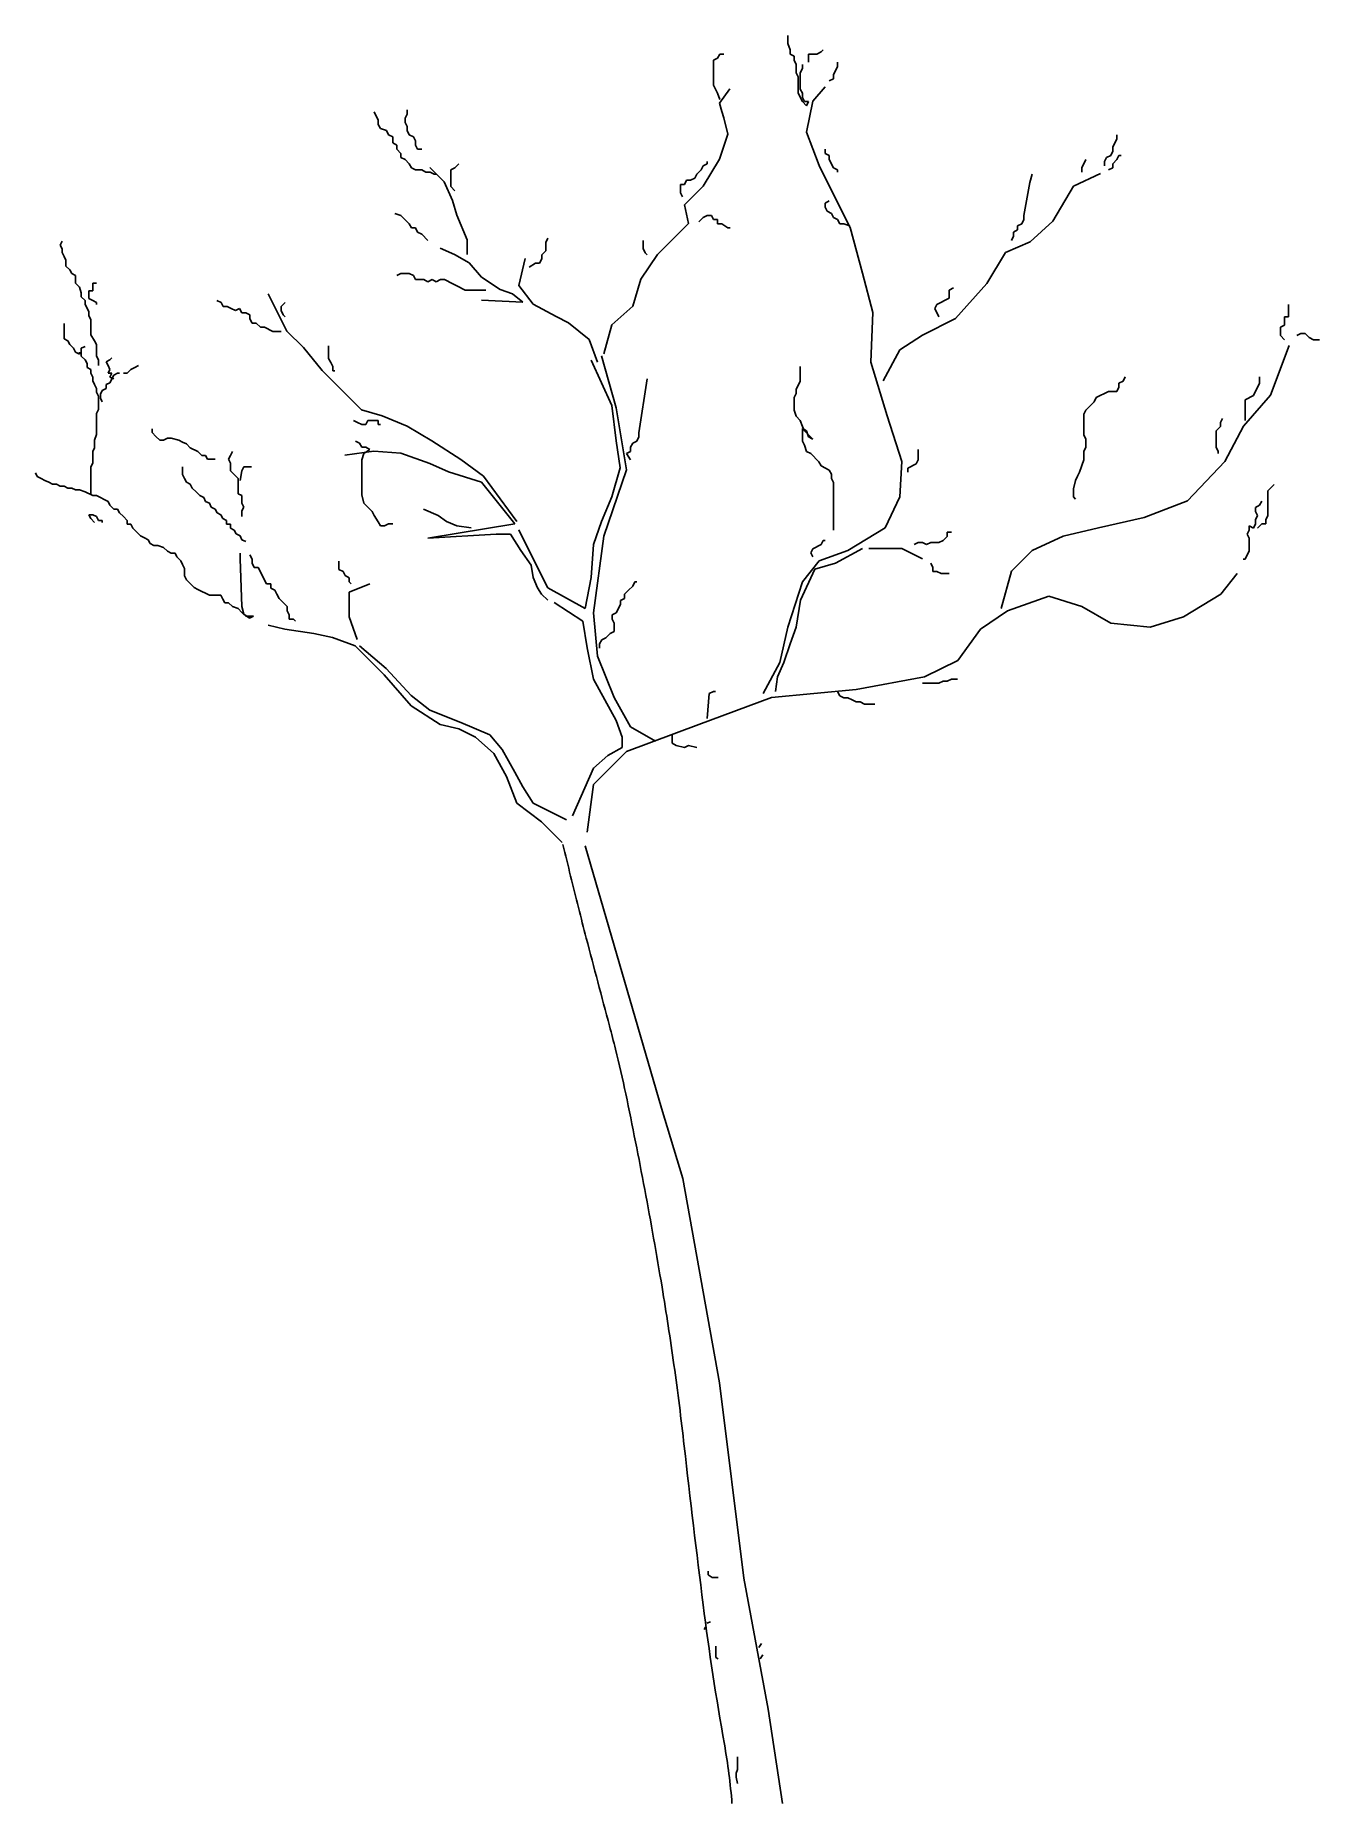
# Model space of a CAD drawing. Extents: x -2.14 to 1.8, y 0 to 5.42.
import ezdxf

# ---------------------------------------------------------------- set-up
doc = ezdxf.new("R2010")
doc.units = 0
doc.header["$MEASUREMENT"] = 0

msp = doc.modelspace()

# ---------------------------------------------------------------- linework, layer by layer
for p, q in [((0.1716, 5.4225), (0.1716, 5.3971)), ((0.1716, 5.3971), (0.1779, 5.378)), ((0.1779, 5.378), (0.1779, 5.3653)), ((0.2602, 5.3653), (0.2729, 5.3717)), ((0.2729, 5.3717), (0.2793, 5.378)), ((-0.0569, 5.3462), (-0.0442, 5.3526)), ((-0.0569, 5.2702), (-0.0569, 5.3462)), ((-0.0442, 5.3526), (-0.0378, 5.3653)), ((-0.0378, 5.3653), (-0.0251, 5.3653)), ((0.1779, 5.3653), (0.1903, 5.3589)), ((0.1903, 5.3589), (0.1903, 5.3462)), ((0.1903, 5.3462), (0.1967, 5.3335)), ((0.1967, 5.3335), (0.1967, 5.3081)), ((0.2094, 5.3081), (0.2157, 5.3208)), ((0.2157, 5.3208), (0.2157, 5.3335)), ((0.2348, 5.3653), (0.2602, 5.3653)), ((0.2348, 5.3399), (0.2348, 5.3653)), ((0.3111, 5.3017), (0.3238, 5.3271)), ((0.3238, 5.3271), (0.3238, 5.3399)), ((-0.0442, 5.2448), (-0.0569, 5.2702)), ((0.1967, 5.3081), (0.203, 5.2954)), ((0.203, 5.2954), (0.203, 5.2448)), ((0.2094, 5.2575), (0.2094, 5.3081)), ((0.2477, 5.2208), (0.2858, 5.2652)), ((0.2984, 5.283), (0.3111, 5.289)), ((0.3111, 5.289), (0.3111, 5.3017)), ((-0.0378, 5.2257), (-0.0442, 5.2448)), ((-0.0379, 5.2144), (-0.0062, 5.2589)), ((-0.0316, 5.189), (-0.0379, 5.2144)), ((0.203, 5.2448), (0.2157, 5.2194)), ((0.2157, 5.2448), (0.2094, 5.2575)), ((0.2157, 5.2321), (0.2157, 5.2448)), ((0.2221, 5.2194), (0.2157, 5.2321)), ((0.2157, 5.2194), (0.2285, 5.2066)), ((0.2348, 5.2194), (0.2221, 5.2194)), ((0.2285, 5.2066), (0.2348, 5.2194)), ((0.2287, 5.1255), (0.2477, 5.2208)), ((-1.0972, 5.1876), (-1.0844, 5.1621)), ((-1.0844, 5.1621), (-1.0844, 5.1494)), ((-0.9958, 5.1812), (-1.0022, 5.1685)), ((-1.0022, 5.1685), (-1.0022, 5.1558)), ((-1.0022, 5.1558), (-0.9958, 5.1431)), ((-0.9958, 5.1939), (-0.9958, 5.1812)), ((-0.0252, 5.17), (-0.0316, 5.189)), ((-0.0125, 5.1191), (-0.0252, 5.17)), ((-1.0844, 5.1494), (-1.0781, 5.1367)), ((-1.0781, 5.1367), (-1.059, 5.1303)), ((-1.059, 5.1303), (-1.0527, 5.1176)), ((-1.0527, 5.1176), (-1.04, 5.1113)), ((-1.04, 5.1113), (-1.04, 5.0925)), ((-0.9958, 5.1431), (-0.9958, 5.1303)), ((-0.9958, 5.1303), (-0.9894, 5.1176)), ((-0.9894, 5.1176), (-0.9767, 5.1113)), ((-0.9767, 5.1113), (-0.9704, 5.0989)), ((-0.9704, 5.0989), (-0.9704, 5.0861)), ((-0.0379, 5.0429), (-0.0125, 5.1191)), ((0.2668, 5.0239), (0.2287, 5.1255)), ((1.1674, 5.0798), (1.1801, 5.1052)), ((1.1801, 5.1052), (1.1801, 5.1176)), ((-1.04, 5.0925), (-1.0273, 5.0861)), ((-1.0273, 5.0861), (-1.0273, 5.0734)), ((-1.0273, 5.0734), (-1.0149, 5.0607)), ((-1.0149, 5.0607), (-1.0149, 5.048)), ((-1.0149, 5.048), (-1.0022, 5.0416)), ((-0.9704, 5.0861), (-0.964, 5.0734)), ((-0.964, 5.0734), (-0.9513, 5.0734)), ((0.2856, 5.0734), (0.2856, 5.0607)), ((0.2856, 5.0607), (0.2984, 5.0543)), ((0.2984, 5.0543), (0.2984, 5.0416)), ((1.142, 5.0353), (1.1483, 5.048)), ((1.1483, 5.048), (1.161, 5.0543)), ((1.161, 5.0543), (1.1674, 5.0671)), ((1.1674, 5.0671), (1.1674, 5.0798)), ((1.1801, 5.0416), (1.1864, 5.0543)), ((1.1864, 5.0543), (1.1928, 5.0543)), ((-1.0022, 5.0416), (-0.9894, 5.0289)), ((-0.9894, 5.0289), (-0.9831, 5.0162)), ((-0.9831, 5.0162), (-0.9704, 5.0098)), ((-0.9704, 5.0098), (-0.9513, 5.0098)), ((-0.9513, 5.0098), (-0.9386, 5.0035)), ((-0.9386, 5.0035), (-0.9259, 5.0035)), ((-0.9266, 5.0175), (-0.8821, 4.9731)), ((-0.9259, 5.0035), (-0.9132, 4.9971)), ((-0.9132, 4.9971), (-0.9068, 4.9971)), ((-0.8623, 5.0098), (-0.8496, 5.0162)), ((-0.8623, 4.959), (-0.8623, 5.0098)), ((-0.8496, 5.0162), (-0.8372, 5.0289)), ((-0.1141, 4.9844), (-0.1077, 4.9971)), ((-0.1077, 4.9971), (-0.095, 5.0098)), ((-0.095, 5.0098), (-0.0886, 5.0225)), ((-0.0887, 4.9604), (-0.0379, 5.0429)), ((-0.0886, 5.0225), (-0.0759, 5.0289)), ((-0.0759, 5.0289), (-0.0759, 5.0353)), ((0.3175, 4.9222), (0.2668, 5.0239)), ((0.2984, 5.0416), (0.3111, 5.0162)), ((0.3111, 5.0162), (0.3238, 5.0098)), ((0.3238, 5.0098), (0.3238, 5.0035)), ((0.9135, 4.9717), (0.9199, 4.9971)), ((1.0475, 4.9604), (1.13, 4.9985)), ((1.0721, 5.0162), (1.0848, 5.0416)), ((1.0721, 5.0035), (1.0721, 5.0162)), ((1.142, 5.0225), (1.142, 5.0353)), ((1.1547, 5.0098), (1.1674, 5.0162)), ((1.1674, 5.0289), (1.1801, 5.0416)), ((1.1674, 5.0162), (1.1674, 5.0289)), ((-0.8821, 4.9731), (-0.8567, 4.9159)), ((-0.8496, 4.9462), (-0.8623, 4.959)), ((-0.1582, 4.9653), (-0.1458, 4.9653)), ((-0.1582, 4.9399), (-0.1582, 4.9653)), ((-0.1522, 4.9275), (-0.1582, 4.9399)), ((-0.1458, 4.9653), (-0.1395, 4.978)), ((-0.1458, 4.9032), (-0.0887, 4.9604)), ((-0.1395, 4.978), (-0.1268, 4.978)), ((-0.1268, 4.978), (-0.1141, 4.9844)), ((0.8944, 4.8703), (0.9135, 4.9717)), ((0.984, 4.8524), (1.0475, 4.9604)), ((-0.8567, 4.9159), (-0.8441, 4.8714)), ((-0.1331, 4.846), (-0.1458, 4.9032)), ((0.2984, 4.9148), (0.2856, 4.9084)), ((0.2856, 4.9084), (0.2856, 4.8957)), ((0.2856, 4.8957), (0.292, 4.883)), ((0.292, 4.883), (0.3047, 4.8766)), ((0.362, 4.8333), (0.3175, 4.9222)), ((-1.0336, 4.8766), (-1.0149, 4.8703)), ((-1.0149, 4.8703), (-0.9894, 4.8448)), ((-0.9894, 4.8448), (-0.9831, 4.8321)), ((-0.9831, 4.8321), (-0.9704, 4.8321)), ((-0.9704, 4.8321), (-0.964, 4.8194)), ((-0.8441, 4.8714), (-0.8123, 4.7952)), ((-0.2283, 4.7508), (-0.1331, 4.846)), ((-0.1014, 4.8512), (-0.0886, 4.8639)), ((-0.0886, 4.8639), (-0.0759, 4.8703)), ((-0.0759, 4.8703), (-0.0632, 4.8703)), ((-0.0632, 4.8703), (-0.0569, 4.8575)), ((-0.0569, 4.8575), (-0.0442, 4.8575)), ((-0.0442, 4.8575), (-0.0442, 4.8448)), ((-0.0442, 4.8448), (-0.0315, 4.8448)), ((-0.0315, 4.8448), (-0.0124, 4.8321)), ((-0.0124, 4.8321), (-0.006, 4.8321)), ((0.3047, 4.8766), (0.3111, 4.8639)), ((0.3111, 4.8639), (0.3238, 4.8575)), ((0.3238, 4.8575), (0.3301, 4.8448)), ((0.3301, 4.8448), (0.3428, 4.8448)), ((0.3428, 4.8448), (0.3616, 4.8385)), ((0.4001, 4.6936), (0.362, 4.8333)), ((0.8757, 4.8385), (0.8881, 4.8448)), ((0.8757, 4.8257), (0.8757, 4.8385)), ((0.8881, 4.8448), (0.8944, 4.8575)), ((0.8944, 4.8575), (0.8944, 4.8703)), ((0.9142, 4.7889), (0.984, 4.8524)), ((-2.0538, 4.7913), (-2.0595, 4.7795)), ((-2.0595, 4.7795), (-2.0538, 4.7678)), ((-0.964, 4.8194), (-0.9513, 4.813)), ((-0.9513, 4.813), (-0.9322, 4.7939)), ((-0.8123, 4.7952), (-0.8123, 4.7508)), ((-0.5707, 4.7876), (-0.5643, 4.8003)), ((-0.5707, 4.7621), (-0.5707, 4.7876)), ((-0.2726, 4.7939), (-0.2726, 4.7685)), ((0.838, 4.7571), (0.9142, 4.7889)), ((0.8566, 4.7939), (0.863, 4.8067)), ((0.863, 4.8194), (0.8757, 4.8257)), ((0.863, 4.8067), (0.863, 4.8194)), ((-2.0538, 4.7678), (-2.0538, 4.7563)), ((-2.0538, 4.7563), (-2.0477, 4.7446)), ((-2.0477, 4.7446), (-2.042, 4.7328)), ((-2.042, 4.7328), (-2.042, 4.715)), ((-0.8948, 4.7698), (-0.8504, 4.7508)), ((-0.8504, 4.7508), (-0.806, 4.7254)), ((-0.806, 4.7254), (-0.7679, 4.6809)), ((-0.6536, 4.6555), (-0.6346, 4.7381)), ((-0.6215, 4.7116), (-0.6024, 4.7243)), ((-0.6024, 4.7243), (-0.5897, 4.7243)), ((-0.5897, 4.7243), (-0.5834, 4.737)), ((-0.5834, 4.7497), (-0.5707, 4.7621)), ((-0.5834, 4.737), (-0.5834, 4.7497)), ((-0.2791, 4.6745), (-0.2283, 4.7508)), ((-0.2726, 4.7685), (-0.2663, 4.7561)), ((-0.2663, 4.7561), (-0.2599, 4.7497)), ((0.7809, 4.6618), (0.838, 4.7571)), ((-2.042, 4.715), (-2.0303, 4.7035)), ((-2.0303, 4.7035), (-2.0242, 4.6918)), ((-2.0242, 4.6918), (-2.0128, 4.6857)), ((-2.0128, 4.6857), (-2.0128, 4.6622)), ((-1.0273, 4.6862), (-1.0149, 4.6925)), ((-1.0149, 4.6925), (-0.9894, 4.6925)), ((-0.9894, 4.6925), (-0.9767, 4.6862)), ((-0.9767, 4.6862), (-0.9704, 4.6734)), ((-0.9704, 4.6734), (-0.945, 4.6734)), ((-0.945, 4.6734), (-0.9322, 4.6671)), ((-0.9322, 4.6671), (-0.9195, 4.6734)), ((-0.9195, 4.6734), (-0.9068, 4.6671)), ((-0.9068, 4.6671), (-0.8941, 4.6734)), ((-0.8941, 4.6734), (-0.8814, 4.6734)), ((-0.8814, 4.6734), (-0.856, 4.6607)), ((-0.7679, 4.6809), (-0.7108, 4.6428)), ((-0.3045, 4.592), (-0.2791, 4.6745)), ((0.4318, 4.5729), (0.4001, 4.6936)), ((-2.0128, 4.6622), (-2.001, 4.6507)), ((-2.001, 4.6507), (-1.995, 4.6329)), ((-1.995, 4.6329), (-1.995, 4.6212)), ((-1.995, 4.6212), (-1.9832, 4.6094)), ((-1.9832, 4.6094), (-1.9832, 4.5976)), ((-1.9715, 4.639), (-1.9715, 4.6154)), ((-1.9597, 4.639), (-1.9715, 4.639)), ((-1.9715, 4.6154), (-1.9597, 4.6094)), ((-1.9597, 4.6622), (-1.9597, 4.639)), ((-1.9483, 4.6622), (-1.9597, 4.6622)), ((-1.9597, 4.6094), (-1.9483, 4.6037)), ((-1.5792, 4.6098), (-1.5665, 4.6035)), ((-1.3899, 4.5666), (-1.4217, 4.6301)), ((-0.856, 4.6607), (-0.8436, 4.6544)), ((-0.8436, 4.6544), (-0.8182, 4.6416)), ((-0.8182, 4.6416), (-0.7546, 4.6416)), ((-0.6409, 4.6047), (-0.7679, 4.611)), ((-0.7108, 4.6428), (-0.6727, 4.6301)), ((-0.6727, 4.6301), (-0.6409, 4.6047)), ((-0.6092, 4.5983), (-0.6536, 4.6555)), ((0.6282, 4.5971), (0.6663, 4.6162)), ((0.6663, 4.6416), (0.679, 4.648)), ((0.6663, 4.6162), (0.6663, 4.6416)), ((0.6857, 4.5539), (0.7809, 4.6618)), ((-1.9832, 4.5976), (-1.9775, 4.5862)), ((-1.9775, 4.5862), (-1.9715, 4.5744)), ((-1.9715, 4.5744), (-1.9715, 4.5626)), ((-1.9715, 4.5626), (-1.9657, 4.5509)), ((-1.9483, 4.6037), (-1.9483, 4.5976)), ((-1.5665, 4.6035), (-1.5601, 4.5908)), ((-1.5601, 4.5908), (-1.5474, 4.5908)), ((-1.5474, 4.5908), (-1.535, 4.5847)), ((-1.535, 4.5847), (-1.5223, 4.5784)), ((-1.5223, 4.5784), (-1.5096, 4.5847)), ((-1.5096, 4.5847), (-1.5032, 4.572)), ((-1.5032, 4.572), (-1.4905, 4.572)), ((-1.4905, 4.572), (-1.4778, 4.5657)), ((-1.4778, 4.5657), (-1.4778, 4.5529)), ((-1.3646, 4.5158), (-1.3899, 4.5666)), ((-1.3698, 4.6035), (-1.3825, 4.5908)), ((-1.3825, 4.5908), (-1.3825, 4.5784)), ((-1.3825, 4.5784), (-1.3761, 4.5657)), ((-1.3761, 4.5657), (-1.3698, 4.5593)), ((-0.5394, 4.5602), (-0.6092, 4.5983)), ((-0.5013, 4.5412), (-0.5394, 4.5602)), ((-0.368, 4.5348), (-0.3045, 4.592)), ((0.4255, 4.4205), (0.4318, 4.5729)), ((0.6218, 4.5847), (0.6282, 4.5971)), ((0.6345, 4.5593), (0.6218, 4.5847)), ((1.6939, 4.5593), (1.6939, 4.5339)), ((1.7066, 4.5593), (1.6939, 4.5593)), ((1.7066, 4.5971), (1.7066, 4.5593)), ((-2.0477, 4.5391), (-2.0477, 4.492)), ((-1.9657, 4.5509), (-1.9657, 4.5038)), ((-1.9657, 4.5038), (-1.954, 4.4863)), ((-1.4778, 4.5529), (-1.4715, 4.5402)), ((-1.4715, 4.5402), (-1.4587, 4.5402)), ((-1.4587, 4.5402), (-1.446, 4.5275)), ((-1.446, 4.5275), (-1.4333, 4.5275)), ((-1.4333, 4.5275), (-1.4079, 4.5148)), ((-1.4079, 4.5148), (-1.3825, 4.5148)), ((-1.3138, 4.4649), (-1.3646, 4.5158)), ((-0.4378, 4.4903), (-0.5013, 4.5412)), ((-0.3934, 4.4459), (-0.368, 4.5348)), ((0.5143, 4.4586), (0.5841, 4.5031)), ((0.5841, 4.5031), (0.6857, 4.5539)), ((1.6939, 4.5339), (1.6812, 4.5275)), ((1.6812, 4.5275), (1.6812, 4.5021)), ((1.6812, 4.5021), (1.6939, 4.4893)), ((1.732, 4.5021), (1.7444, 4.5084)), ((1.7444, 4.5084), (1.7571, 4.5084)), ((1.7571, 4.5084), (1.7698, 4.4957)), ((-2.0477, 4.492), (-2.036, 4.4863)), ((-2.036, 4.4863), (-2.0303, 4.4745)), ((-2.0303, 4.4745), (-2.0185, 4.4628)), ((-2.0185, 4.4628), (-2.0128, 4.451)), ((-2.0128, 4.451), (-2.001, 4.4453)), ((-2.001, 4.4453), (-2.001, 4.451)), ((-1.9832, 4.4688), (-1.995, 4.4628)), ((-1.995, 4.4628), (-1.995, 4.4392)), ((-1.954, 4.4863), (-1.9483, 4.4745)), ((-1.9483, 4.4745), (-1.9483, 4.4392)), ((-1.2566, 4.3951), (-1.3138, 4.4649)), ((-1.2366, 4.4703), (-1.2366, 4.4321)), ((-0.4124, 4.4205), (-0.4378, 4.4903)), ((0.4635, 4.3633), (0.5143, 4.4586)), ((1.6505, 4.3189), (1.7077, 4.4713)), ((1.7698, 4.4957), (1.7825, 4.4893)), ((1.7825, 4.4893), (1.8016, 4.4893)), ((-1.995, 4.4392), (-1.9832, 4.4275)), ((-1.9832, 4.4275), (-1.9775, 4.416)), ((-1.9775, 4.416), (-1.9775, 4.4043)), ((-1.9775, 4.4043), (-1.9657, 4.3982)), ((-1.9657, 4.3982), (-1.9657, 4.3865)), ((-1.9483, 4.4392), (-1.9422, 4.4275)), ((-1.9422, 4.4275), (-1.9422, 4.41)), ((-1.9187, 4.4218), (-1.907, 4.4275)), ((-1.913, 4.41), (-1.9187, 4.4218)), ((-1.907, 4.3982), (-1.913, 4.41)), ((-1.913, 4.3865), (-1.907, 4.3982)), ((-1.907, 4.4275), (-1.9012, 4.4335)), ((-1.8542, 4.3865), (-1.8428, 4.3982)), ((-1.8428, 4.3982), (-1.831, 4.4043)), ((-1.831, 4.4043), (-1.8192, 4.41)), ((-1.1805, 4.3189), (-1.2566, 4.3951)), ((-1.2366, 4.4321), (-1.2303, 4.4194)), ((-1.2303, 4.4194), (-1.2239, 4.407)), ((-1.2239, 4.407), (-1.2239, 4.3943)), ((-1.2239, 4.3943), (-1.2176, 4.3943)), ((-0.4315, 4.4268), (-0.368, 4.2871)), ((-0.3553, 4.2808), (-0.3997, 4.4395)), ((0.2094, 4.407), (0.2094, 4.3625)), ((0.4762, 4.2553), (0.4255, 4.4205)), ((-1.9657, 4.3865), (-1.9597, 4.3747)), ((-1.9597, 4.3747), (-1.9597, 4.3629)), ((-1.9597, 4.3629), (-1.954, 4.3515)), ((-1.954, 4.3515), (-1.9483, 4.3397)), ((-1.9483, 4.3397), (-1.9483, 4.3279)), ((-1.9305, 4.3337), (-1.9187, 4.3397)), ((-1.9187, 4.3515), (-1.907, 4.3572)), ((-1.9187, 4.3397), (-1.9187, 4.3515)), ((-1.9012, 4.3865), (-1.913, 4.3865)), ((-1.907, 4.3747), (-1.9012, 4.3865)), ((-1.907, 4.3572), (-1.8955, 4.3807)), ((-1.8955, 4.369), (-1.907, 4.3747)), ((-1.8955, 4.3807), (-1.8837, 4.3865)), ((-1.8837, 4.3865), (-1.8777, 4.3865)), ((-1.866, 4.3865), (-1.8542, 4.3865)), ((-0.2853, 4.2038), (-0.2599, 4.3688)), ((0.2094, 4.3625), (0.1967, 4.337)), ((1.1864, 4.3434), (1.1801, 4.3307)), ((1.1991, 4.3625), (1.1864, 4.3561)), ((1.1864, 4.3561), (1.1864, 4.3434)), ((1.2055, 4.3752), (1.1991, 4.3625)), ((1.5985, 4.318), (1.6176, 4.3561)), ((1.6176, 4.3561), (1.6176, 4.3752)), ((-1.9483, 4.3279), (-1.9422, 4.3162)), ((-1.9422, 4.3162), (-1.9422, 4.2751)), ((-1.9365, 4.3219), (-1.9305, 4.3337)), ((-1.9365, 4.3101), (-1.9365, 4.3219)), ((-1.9305, 4.2987), (-1.9365, 4.3101)), ((-1.136, 4.2744), (-1.1805, 4.3189)), ((-0.368, 4.2871), (-0.3553, 4.1791)), ((0.1967, 4.3243), (0.1903, 4.3116)), ((0.1903, 4.3116), (0.1903, 4.2735)), ((0.1967, 4.337), (0.1967, 4.3243)), ((1.1102, 4.2989), (1.0848, 4.2735)), ((1.1165, 4.3116), (1.1102, 4.2989)), ((1.1547, 4.3307), (1.1165, 4.3116)), ((1.1801, 4.3307), (1.1547, 4.3307)), ((1.568, 4.2236), (1.6505, 4.3189)), ((1.5731, 4.3053), (1.5985, 4.318)), ((1.5731, 4.2417), (1.5731, 4.3053)), ((-1.9422, 4.2751), (-1.9483, 4.2634)), ((-1.9483, 4.2634), (-1.9483, 4.1988)), ((-1.1607, 4.2417), (-1.148, 4.2353)), ((-1.148, 4.2353), (-1.1353, 4.2293)), ((-1.0726, 4.2553), (-1.136, 4.2744)), ((-1.1226, 4.2293), (-1.1162, 4.2417)), ((-1.1162, 4.2417), (-1.0844, 4.2417)), ((-1.0844, 4.2417), (-1.0844, 4.2293)), ((-0.9964, 4.2236), (-1.0726, 4.2553)), ((-0.3236, 4.0902), (-0.3553, 4.2808)), ((0.1903, 4.2735), (0.1967, 4.2544)), ((0.1967, 4.2544), (0.2094, 4.2417)), ((0.2094, 4.2417), (0.2157, 4.2229)), ((0.5207, 4.1156), (0.4762, 4.2553)), ((1.0848, 4.2735), (1.0784, 4.2607)), ((1.0784, 4.2607), (1.0784, 4.1975)), ((1.5035, 4.248), (1.4972, 4.2353)), ((1.4972, 4.2353), (1.4972, 4.2229)), ((-1.9483, 4.1988), (-1.954, 4.1813)), ((-1.954, 4.1813), (-1.954, 4.1578)), ((-1.7782, 4.2163), (-1.7782, 4.2045)), ((-1.7782, 4.2045), (-1.7665, 4.1928)), ((-1.7665, 4.1928), (-1.7547, 4.1813)), ((-1.7547, 4.1813), (-1.743, 4.1813)), ((-1.743, 4.1813), (-1.7312, 4.187)), ((-1.7312, 4.187), (-1.7194, 4.187)), ((-1.7194, 4.187), (-1.6959, 4.1813)), ((-1.6959, 4.1813), (-1.6842, 4.1753)), ((-1.1543, 4.1784), (-1.1416, 4.172)), ((-1.1353, 4.2293), (-1.1226, 4.2293)), ((-1.0844, 4.2293), (-1.0781, 4.2293)), ((-0.9202, 4.1791), (-0.9964, 4.2236)), ((-0.8314, 4.122), (-0.9202, 4.1791)), ((-0.3553, 4.1791), (-0.3426, 4.0966)), ((-0.3044, 4.172), (-0.2917, 4.1784)), ((-0.2917, 4.1784), (-0.2853, 4.1911)), ((-0.2853, 4.1911), (-0.2853, 4.2038)), ((0.2157, 4.2229), (0.2221, 4.2102)), ((0.2157, 4.2165), (0.2157, 4.1784)), ((0.2285, 4.2102), (0.2157, 4.2165)), ((0.2157, 4.1784), (0.2221, 4.1657)), ((0.2221, 4.2102), (0.2475, 4.1847)), ((0.2348, 4.1911), (0.2285, 4.2102)), ((0.2475, 4.1847), (0.2348, 4.1911)), ((1.0784, 4.1975), (1.0848, 4.1847)), ((1.0848, 4.1847), (1.0848, 4.1593)), ((1.4972, 4.2229), (1.4845, 4.2102)), ((1.4845, 4.2102), (1.4845, 4.1593)), ((1.5109, 4.1156), (1.568, 4.2236)), ((-1.954, 4.1578), (-1.9597, 4.146)), ((-1.9597, 4.146), (-1.9597, 4.1107)), ((-1.6842, 4.1753), (-1.6724, 4.1696)), ((-1.6724, 4.1696), (-1.661, 4.1578)), ((-1.661, 4.1578), (-1.6374, 4.146)), ((-1.6374, 4.146), (-1.6257, 4.1342)), ((-1.6257, 4.1342), (-1.6139, 4.1342)), ((-1.6139, 4.1342), (-1.6082, 4.1225)), ((-1.6082, 4.1225), (-1.5847, 4.1225)), ((-1.5376, 4.1342), (-1.5437, 4.1225)), ((-1.5437, 4.1225), (-1.5376, 4.1107)), ((-1.5319, 4.146), (-1.5376, 4.1342)), ((-1.1868, 4.1347), (-1.098, 4.1474)), ((-1.1416, 4.172), (-1.1353, 4.1593)), ((-1.1353, 4.1593), (-1.1226, 4.1593)), ((-1.1289, 4.1402), (-1.1353, 4.1212)), ((-1.1353, 4.1212), (-1.1353, 4.0134)), ((-1.1099, 4.153), (-1.1289, 4.1402)), ((-1.1226, 4.1593), (-1.1099, 4.153)), ((-1.098, 4.1474), (-1.0154, 4.141)), ((-1.0154, 4.141), (-0.9266, 4.1093)), ((-0.7615, 4.0712), (-0.8314, 4.122)), ((-0.3235, 4.1402), (-0.3107, 4.1466)), ((-0.3107, 4.1212), (-0.3235, 4.1402)), ((-0.3107, 4.1593), (-0.3044, 4.172)), ((-0.3107, 4.1466), (-0.3107, 4.1593)), ((0.2221, 4.1657), (0.2285, 4.1466)), ((0.2285, 4.1466), (0.2412, 4.1402)), ((0.2412, 4.1402), (0.2666, 4.1148)), ((0.5646, 4.1084), (0.571, 4.1212)), ((0.571, 4.1212), (0.571, 4.153)), ((1.0784, 4.1212), (1.0657, 4.083)), ((1.0848, 4.1593), (1.0784, 4.1466)), ((1.0784, 4.1466), (1.0784, 4.1212)), ((1.4845, 4.1593), (1.4908, 4.1466)), ((1.4908, 4.1466), (1.4908, 4.1402)), ((-2.1358, 4.0815), (-2.1301, 4.0697)), ((-2.1301, 4.0697), (-2.1183, 4.064)), ((-1.9597, 4.1107), (-1.9657, 4.0989)), ((-1.9657, 4.0989), (-1.9657, 4.0169)), ((-1.6842, 4.0989), (-1.6842, 4.0754)), ((-1.6842, 4.0754), (-1.6784, 4.064)), ((-1.5376, 4.1107), (-1.5376, 4.0872)), ((-1.5376, 4.0872), (-1.5259, 4.0754)), ((-1.5259, 4.0754), (-1.5141, 4.064)), ((-1.5084, 4.0579), (-1.5024, 4.0872)), ((-1.5024, 4.0872), (-1.4966, 4.0989)), ((-1.4966, 4.0989), (-1.4731, 4.0989)), ((-0.9266, 4.1093), (-0.8694, 4.0839)), ((-0.8694, 4.0839), (-0.7679, 4.0521)), ((-0.66, 3.9314), (-0.7615, 4.0712)), ((-0.3934, 3.887), (-0.3236, 4.0902)), ((-0.3426, 4.0966), (-0.368, 4.0076)), ((0.2666, 4.1148), (0.2729, 4.1021)), ((0.2729, 4.1021), (0.2984, 4.0894)), ((0.2984, 4.0894), (0.3047, 4.0766)), ((0.3047, 4.0766), (0.3047, 4.0639)), ((0.5143, 4.0076), (0.5207, 4.1156)), ((0.5392, 4.0957), (0.5646, 4.1084)), ((0.5392, 4.083), (0.5392, 4.0957)), ((1.0593, 4.0703), (1.053, 4.0579)), ((1.0657, 4.083), (1.0593, 4.0703)), ((1.3966, 3.9949), (1.5109, 4.1156)), ((-2.1183, 4.064), (-2.1065, 4.0579)), ((-2.1065, 4.0579), (-2.0948, 4.0522)), ((-2.0948, 4.0522), (-2.083, 4.0462)), ((-2.083, 4.0462), (-2.0713, 4.0462)), ((-2.0713, 4.0462), (-2.0595, 4.0404)), ((-2.0595, 4.0404), (-2.0477, 4.0404)), ((-2.0477, 4.0404), (-2.036, 4.0344)), ((-2.036, 4.0344), (-2.0242, 4.0344)), ((-2.0242, 4.0344), (-2.0128, 4.0287)), ((-2.0128, 4.0287), (-2.001, 4.0287)), ((-2.001, 4.0287), (-1.9832, 4.0226)), ((-1.9832, 4.0226), (-1.9597, 4.0112)), ((-1.6784, 4.064), (-1.6724, 4.0522)), ((-1.6724, 4.0522), (-1.661, 4.0462)), ((-1.661, 4.0462), (-1.6549, 4.0344)), ((-1.6549, 4.0344), (-1.6432, 4.0226)), ((-1.6432, 4.0226), (-1.6314, 4.0112)), ((-1.5141, 4.064), (-1.5141, 4.0169)), ((-1.5141, 4.0169), (-1.5024, 4.0112)), ((-1.1353, 4.0134), (-1.1289, 3.9879)), ((-0.7679, 4.0521), (-0.6663, 3.9251)), ((0.3047, 4.0639), (0.3111, 4.0515)), ((0.3111, 4.0515), (0.3111, 3.9053)), ((1.053, 4.0579), (1.047, 4.0324)), ((1.047, 4.0324), (1.047, 4.007)), ((1.643, 4.0261), (1.6621, 4.0452)), ((1.643, 3.9498), (1.643, 4.0261)), ((-1.9597, 4.0112), (-1.9483, 4.0112)), ((-1.9483, 4.0112), (-1.9365, 4.0051)), ((-1.9365, 4.0051), (-1.9247, 3.9994)), ((-1.9247, 3.9994), (-1.913, 3.9934)), ((-1.913, 3.9934), (-1.907, 3.9816)), ((-1.907, 3.9816), (-1.8955, 3.9698)), ((-1.8955, 3.9698), (-1.8837, 3.9698)), ((-1.8837, 3.9698), (-1.8777, 3.9581)), ((-1.6314, 4.0112), (-1.6196, 4.0051)), ((-1.6196, 4.0051), (-1.6139, 3.9934)), ((-1.6139, 3.9934), (-1.6022, 3.9876)), ((-1.6022, 3.9876), (-1.5964, 3.9759)), ((-1.5964, 3.9759), (-1.5847, 3.9698)), ((-1.5847, 3.9698), (-1.5786, 3.9581)), ((-1.5024, 4.0112), (-1.5024, 3.9876)), ((-1.5024, 3.9876), (-1.4966, 3.9759)), ((-1.4966, 3.9759), (-1.5024, 3.9641)), ((-1.5024, 3.9641), (-1.5024, 3.9466)), ((-1.1289, 3.9879), (-1.1035, 3.9625)), ((-1.1035, 3.9625), (-1.0972, 3.9498)), ((-0.9456, 3.9695), (-0.9012, 3.9505)), ((-0.368, 4.0076), (-0.3997, 3.9314)), ((0.4699, 3.9124), (0.5143, 4.0076)), ((1.047, 4.007), (1.053, 4.0007)), ((1.2633, 3.9441), (1.3966, 3.9949)), ((1.6176, 3.9816), (1.6049, 3.9752)), ((1.6049, 3.9752), (1.6049, 3.9625)), ((1.6049, 3.9625), (1.6113, 3.9498)), ((1.624, 3.9943), (1.6176, 3.9816)), ((-1.9715, 3.9523), (-1.9597, 3.9523)), ((-1.9657, 3.9406), (-1.9715, 3.9523)), ((-1.954, 3.9288), (-1.9657, 3.9406)), ((-1.9597, 3.9523), (-1.9483, 3.9466)), ((-1.9483, 3.9466), (-1.9422, 3.9348)), ((-1.9422, 3.9348), (-1.9305, 3.9348)), ((-1.9305, 3.9348), (-1.9305, 3.9288)), ((-1.8777, 3.9581), (-1.866, 3.9466)), ((-1.866, 3.9466), (-1.8542, 3.9348)), ((-1.8542, 3.9348), (-1.8542, 3.9231)), ((-1.8542, 3.9231), (-1.8428, 3.9231)), ((-1.8428, 3.9231), (-1.8367, 3.9113)), ((-1.8367, 3.9113), (-1.8132, 3.8878)), ((-1.5786, 3.9581), (-1.5669, 3.9523)), ((-1.5669, 3.9523), (-1.5612, 3.9406)), ((-1.5612, 3.9406), (-1.5494, 3.9348)), ((-1.5494, 3.9348), (-1.5494, 3.9231)), ((-1.5494, 3.9231), (-1.5376, 3.9231)), ((-1.5376, 3.9231), (-1.5376, 3.9113)), ((-1.5376, 3.9113), (-1.5259, 3.9053)), ((-1.5259, 3.9053), (-1.5202, 3.8938)), ((-1.0972, 3.9498), (-1.0844, 3.9307)), ((-1.0844, 3.9307), (-1.0781, 3.918)), ((-1.0781, 3.918), (-1.0654, 3.918)), ((-1.0654, 3.918), (-1.0527, 3.9243)), ((-1.0527, 3.9243), (-1.04, 3.9243)), ((-0.6663, 3.9251), (-0.9329, 3.8806)), ((-0.9012, 3.9505), (-0.8758, 3.9314)), ((-0.8758, 3.9314), (-0.8441, 3.9187)), ((-0.8441, 3.9187), (-0.7996, 3.9124)), ((-0.6155, 3.8298), (-0.6536, 3.906)), ((-0.3997, 3.9314), (-0.4251, 3.8616)), ((0.3556, 3.8425), (0.4699, 3.9124)), ((1.0158, 3.887), (1.1237, 3.9124)), ((1.1237, 3.9124), (1.2633, 3.9441)), ((1.5858, 3.9053), (1.5795, 3.8926)), ((1.5858, 3.918), (1.5858, 3.9053)), ((1.5985, 3.9116), (1.5858, 3.918)), ((1.6049, 3.9243), (1.5985, 3.9116)), ((1.6113, 3.9498), (1.6049, 3.9371)), ((1.6049, 3.9371), (1.6049, 3.9243)), ((1.6113, 3.9116), (1.624, 3.9243)), ((1.624, 3.9243), (1.6367, 3.9243)), ((1.6367, 3.9371), (1.643, 3.9498)), ((1.6367, 3.9243), (1.6367, 3.9371)), ((-1.8132, 3.8878), (-1.8014, 3.882)), ((-1.8014, 3.882), (-1.7897, 3.876)), ((-1.7897, 3.876), (-1.784, 3.8642)), ((-1.784, 3.8642), (-1.7722, 3.8585)), ((-1.7722, 3.8585), (-1.7604, 3.8585)), ((-1.7604, 3.8585), (-1.743, 3.8525)), ((-1.743, 3.8525), (-1.7312, 3.841)), ((-1.5202, 3.8938), (-1.5084, 3.8878)), ((-1.5084, 3.8878), (-1.5024, 3.876)), ((-1.5024, 3.876), (-1.4909, 3.8703)), ((-0.9329, 3.8806), (-0.7235, 3.8933)), ((-0.7235, 3.8933), (-0.679, 3.8933)), ((-0.679, 3.8933), (-0.6473, 3.8425)), ((-0.4251, 3.8616), (-0.4315, 3.7599)), ((-0.4251, 3.652), (-0.3934, 3.887)), ((0.2475, 3.8484), (0.2729, 3.8611)), ((0.2729, 3.8611), (0.2793, 3.8738)), ((0.2793, 3.8738), (0.2856, 3.8738)), ((0.5583, 3.8611), (0.571, 3.8674)), ((0.571, 3.8674), (0.5837, 3.8674)), ((0.5837, 3.8674), (0.5964, 3.8611)), ((0.5964, 3.8611), (0.6091, 3.8674)), ((0.6091, 3.8674), (0.6345, 3.8674)), ((0.6345, 3.8674), (0.6472, 3.8738)), ((0.6472, 3.8738), (0.6599, 3.8862)), ((0.6599, 3.8989), (0.6727, 3.8989)), ((0.6599, 3.8862), (0.6599, 3.8989)), ((0.9206, 3.8425), (1.0158, 3.887)), ((1.5795, 3.8926), (1.5858, 3.8802)), ((1.5858, 3.8802), (1.5858, 3.842)), ((-1.7312, 3.841), (-1.7194, 3.835)), ((-1.7194, 3.835), (-1.7077, 3.835)), ((-1.7077, 3.835), (-1.702, 3.8232)), ((-1.702, 3.8232), (-1.6902, 3.8114)), ((-1.6902, 3.8114), (-1.6842, 3.7997)), ((-1.6842, 3.7997), (-1.6784, 3.7879)), ((-1.5084, 3.8175), (-1.5084, 3.835)), ((-1.5024, 3.6706), (-1.5084, 3.8175)), ((-1.4778, 3.8293), (-1.4715, 3.8166)), ((-1.4715, 3.8166), (-1.4715, 3.8038)), ((-1.4715, 3.8038), (-1.4651, 3.7911)), ((-1.2049, 3.8102), (-1.2049, 3.7848)), ((-0.6473, 3.8425), (-0.6155, 3.798)), ((-0.5648, 3.7282), (-0.6155, 3.8298)), ((-0.6155, 3.798), (-0.6092, 3.7599)), ((0.216, 3.7472), (0.2668, 3.8107)), ((0.2412, 3.8356), (0.2475, 3.8484)), ((0.2475, 3.8229), (0.2412, 3.8356)), ((0.3175, 3.8044), (0.2541, 3.7853)), ((0.2668, 3.8107), (0.3556, 3.8425)), ((0.4001, 3.8489), (0.3175, 3.8044)), ((0.4191, 3.8489), (0.5207, 3.8489)), ((0.5207, 3.8489), (0.5841, 3.8171)), ((0.6091, 3.8038), (0.6155, 3.7911)), ((0.8571, 3.779), (0.9206, 3.8425)), ((1.5731, 3.8166), (1.5671, 3.8166)), ((1.5858, 3.842), (1.5731, 3.8166)), ((-1.6784, 3.7879), (-1.6784, 3.7647)), ((-1.6784, 3.7647), (-1.6724, 3.7529)), ((-1.6724, 3.7529), (-1.661, 3.7412)), ((-1.4651, 3.7911), (-1.4524, 3.7911)), ((-1.4524, 3.7911), (-1.427, 3.7403)), ((-1.2049, 3.7848), (-1.1925, 3.7784)), ((-1.1925, 3.7784), (-1.1861, 3.7657)), ((-1.1861, 3.7657), (-1.1734, 3.7593)), ((-1.1734, 3.7593), (-1.1734, 3.7466)), ((-1.1734, 3.7466), (-1.1671, 3.7403)), ((-0.6092, 3.7599), (-0.5965, 3.7282)), ((-0.4315, 3.7599), (-0.4505, 3.6647)), ((-0.3044, 3.7339), (-0.298, 3.7466)), ((-0.298, 3.7466), (-0.2917, 3.7466)), ((0.1716, 3.6075), (0.216, 3.7472)), ((0.2541, 3.7853), (0.2096, 3.6901)), ((0.6155, 3.7911), (0.6155, 3.7784)), ((0.6155, 3.7784), (0.6282, 3.7784)), ((0.6282, 3.7784), (0.6409, 3.772)), ((0.6409, 3.772), (0.6663, 3.772)), ((0.8253, 3.6647), (0.8571, 3.779)), ((1.4982, 3.7091), (1.549, 3.7726)), ((-1.661, 3.7412), (-1.6492, 3.7294)), ((-1.6492, 3.7294), (-1.6374, 3.7237)), ((-1.6374, 3.7237), (-1.6257, 3.7176)), ((-1.6257, 3.7176), (-1.6139, 3.7119)), ((-1.6139, 3.7119), (-1.6022, 3.7059)), ((-1.6022, 3.7059), (-1.5669, 3.7059)), ((-1.5669, 3.7059), (-1.5612, 3.6941)), ((-1.5612, 3.6941), (-1.5551, 3.6823)), ((-1.427, 3.7403), (-1.4143, 3.7403)), ((-1.4143, 3.7403), (-1.4143, 3.7275)), ((-1.4143, 3.7275), (-1.4015, 3.7212)), ((-1.4015, 3.7212), (-1.3952, 3.7088)), ((-1.3952, 3.7088), (-1.3888, 3.6961)), ((-1.3888, 3.6961), (-1.3761, 3.6833)), ((-1.1741, 3.7155), (-1.1107, 3.7409)), ((-1.1741, 3.6393), (-1.1741, 3.7155)), ((-0.5965, 3.7282), (-0.5838, 3.7091)), ((-0.5838, 3.7091), (-0.5648, 3.6901)), ((-0.4505, 3.6647), (-0.5648, 3.7282)), ((-0.3422, 3.6897), (-0.3298, 3.6961)), ((-0.3422, 3.677), (-0.3422, 3.6897)), ((-0.3298, 3.7088), (-0.3171, 3.7212)), ((-0.3298, 3.6961), (-0.3298, 3.7088)), ((-0.3171, 3.7212), (-0.3044, 3.7339)), ((0.2096, 3.6901), (0.1969, 3.6075)), ((0.8444, 3.6583), (0.9713, 3.7028)), ((0.9713, 3.7028), (1.0729, 3.671)), ((1.3839, 3.6393), (1.4982, 3.7091)), ((-1.5551, 3.6823), (-1.5437, 3.6823)), ((-1.5437, 3.6823), (-1.5319, 3.6706)), ((-1.5319, 3.6706), (-1.5141, 3.6648)), ((-1.5141, 3.6648), (-1.5024, 3.6531)), ((-1.4966, 3.6473), (-1.5024, 3.6706)), ((-1.5024, 3.6531), (-1.4909, 3.6413)), ((-1.4792, 3.6356), (-1.4966, 3.6473)), ((-1.4909, 3.6413), (-1.4674, 3.6413)), ((-1.4674, 3.6413), (-1.4792, 3.6356)), ((-1.3761, 3.6833), (-1.3637, 3.6706)), ((-1.3637, 3.6706), (-1.3637, 3.6579)), ((-1.3637, 3.6579), (-1.3574, 3.6452)), ((-1.3574, 3.6452), (-1.3574, 3.6325)), ((-1.1487, 3.5694), (-1.1741, 3.6393)), ((-0.5457, 3.6837), (-0.4569, 3.6266)), ((-0.4124, 3.5186), (-0.4251, 3.652)), ((-0.3676, 3.6452), (-0.3549, 3.6515)), ((-0.3676, 3.6325), (-0.3676, 3.6452)), ((-0.3549, 3.6515), (-0.3422, 3.677)), ((0.7619, 3.6011), (0.8444, 3.6583)), ((1.0729, 3.671), (1.1618, 3.6202)), ((1.2824, 3.6075), (1.3839, 3.6393)), ((-1.3709, 3.6011), (-1.4217, 3.6139)), ((-1.282, 3.5884), (-1.3709, 3.6011)), ((-1.3574, 3.6325), (-1.3447, 3.6325)), ((-1.3447, 3.6325), (-1.3383, 3.6261)), ((-1.2249, 3.5757), (-1.282, 3.5884)), ((-0.4569, 3.6266), (-0.4442, 3.544)), ((-0.3867, 3.5752), (-0.374, 3.588)), ((-0.374, 3.588), (-0.3613, 3.5943)), ((-0.3613, 3.6197), (-0.3676, 3.6325)), ((-0.3613, 3.5943), (-0.3613, 3.6197)), ((0.1462, 3.4995), (0.1716, 3.6075)), ((0.1969, 3.6075), (0.1779, 3.5567)), ((0.6921, 3.5059), (0.7619, 3.6011)), ((1.1618, 3.6202), (1.2824, 3.6075)), ((-1.1551, 3.5503), (-1.2249, 3.5757)), ((-1.0662, 3.4614), (-1.1551, 3.5503)), ((-1.1424, 3.5503), (-1.0599, 3.4805)), ((-0.4442, 3.544), (-0.4251, 3.4487)), ((-0.4058, 3.5562), (-0.3994, 3.5689)), ((-0.4058, 3.5434), (-0.4058, 3.5562)), ((-0.3994, 3.5689), (-0.3867, 3.5752)), ((0.1779, 3.5567), (0.1589, 3.4995)), ((-1.0599, 3.4805), (-0.9837, 3.3979)), ((-0.3616, 3.3916), (-0.4124, 3.5186)), ((0.0954, 3.4043), (0.1462, 3.4995)), ((0.1589, 3.4995), (0.1398, 3.4551)), ((0.5905, 3.4551), (0.6921, 3.5059)), ((-0.9837, 3.3661), (-1.0662, 3.4614)), ((-0.4251, 3.4487), (-0.3553, 3.3217)), ((0.1208, 3.3916), (0.381, 3.417)), ((0.1398, 3.4551), (0.1335, 3.4106)), ((0.381, 3.417), (0.5905, 3.4551)), ((0.5837, 3.4357), (0.6345, 3.4357)), ((0.6345, 3.4357), (0.6472, 3.442)), ((0.6472, 3.442), (0.6599, 3.442)), ((0.6599, 3.442), (0.6727, 3.4484)), ((0.6727, 3.4484), (0.6917, 3.4484)), ((-0.9837, 3.3979), (-0.9266, 3.3534)), ((-0.8948, 3.309), (-0.9837, 3.3661)), ((-0.3109, 3.3026), (-0.3616, 3.3916)), ((-0.1014, 3.309), (0.1208, 3.3916)), ((-0.0759, 3.3279), (-0.0696, 3.4039)), ((-0.0696, 3.4039), (-0.0569, 3.4102)), ((-0.0569, 3.4102), (-0.0505, 3.4102)), ((0.3238, 3.4102), (0.3301, 3.3975)), ((0.3301, 3.3975), (0.3428, 3.3911)), ((0.3428, 3.3911), (0.3556, 3.3911)), ((0.3556, 3.3911), (0.3679, 3.3848)), ((0.3679, 3.3848), (0.3807, 3.3784)), ((0.3807, 3.3784), (0.3934, 3.3784)), ((0.3934, 3.3784), (0.4061, 3.3721)), ((0.4061, 3.3721), (0.4378, 3.3721)), ((-0.9266, 3.3534), (-0.8314, 3.3153)), ((-0.8377, 3.2963), (-0.8948, 3.309)), ((-0.8314, 3.3153), (-0.7425, 3.2772)), ((-0.3553, 3.3217), (-0.3363, 3.2709)), ((-0.3236, 3.2264), (-0.1014, 3.309)), ((-0.7869, 3.2709), (-0.8377, 3.2963)), ((-0.7298, 3.2201), (-0.7869, 3.2709)), ((-0.7425, 3.2772), (-0.7044, 3.2328)), ((-0.3363, 3.2709), (-0.3363, 3.2391)), ((-0.2347, 3.2582), (-0.3109, 3.3026)), ((-0.1837, 3.277), (-0.1837, 3.2516)), ((-0.6917, 3.1502), (-0.7298, 3.2201)), ((-0.7044, 3.2328), (-0.6663, 3.1629)), ((-0.4251, 3.1248), (-0.3236, 3.2264)), ((-0.3807, 3.2137), (-0.4251, 3.1756)), ((-0.3363, 3.2391), (-0.3807, 3.2137)), ((-0.1837, 3.2516), (-0.1709, 3.2452)), ((-0.1709, 3.2452), (-0.1458, 3.2388)), ((-0.1458, 3.2388), (-0.1331, 3.2452)), ((-0.1331, 3.2452), (-0.1077, 3.2388)), ((-0.66, 3.0676), (-0.6917, 3.1502)), ((-0.6663, 3.1629), (-0.6409, 3.1184)), ((-0.4251, 3.1756), (-0.4886, 3.0295)), ((-0.6409, 3.1184), (-0.6092, 3.0676)), ((-0.4442, 2.9787), (-0.4251, 3.1248)), ((-0.5838, 3.0105), (-0.66, 3.0676)), ((-0.6092, 3.0676), (-0.5711, 3.0486)), ((-0.5711, 3.0486), (-0.5076, 3.0168)), ((-0.5203, 2.947), (-0.5838, 3.0105)), ((-0.4499, 2.9374), (-0.2161, 2.1327)), ((-0.2161, 2.1327), (-0.1506, 1.9175)), ((-0.1506, 1.9175), (-0.0384, 1.2905)), ((-0.0384, 1.2905), (0.0364, 0.6917)), ((-0.0731, 0.7128), (-0.0731, 0.7014)), ((-0.0731, 0.7014), (-0.0613, 0.6934)), ((-0.0613, 0.6934), (-0.042, 0.6934)), ((0.0364, 0.6917), (0.1112, 0.2893)), ((-0.0655, 0.557), (-0.0769, 0.5531)), ((-0.081, 0.5414), (-0.0849, 0.5337)), ((0.0906, 0.4908), (0.0826, 0.479)), ((-0.0499, 0.4829), (-0.0499, 0.4479)), ((-0.0499, 0.4479), (-0.042, 0.4441)), ((0.0864, 0.4441), (0.0944, 0.4558)), ((0.1112, 0.2893), (0.155, 0)), ((0.0165, 0.1438), (0.0165, 0.105)), ((0.0165, 0.105), (0.0124, 0.0933)), ((0.0124, 0.0933), (0.0124, 0.0815)), ((0.0124, 0.0815), (0.0165, 0.0621))]:
    msp.add_line(p, q)
for centre, radius, start, end in [((33.8596, 11.3247), 35.3855, 193.70467, 194.02727), ((7.59, 4.7617), 8.3085, 194.02727, 194.69304), ((78.1236, 23.2567), 81.2266, 194.693036, 194.889541), ((-5.8801, 0.9215), 5.6957, 14.1475, 14.8895), ((-3.6386, 1.4865), 3.3841, 11.7607, 14.1475), ((-15.2067, -0.922), 15.2002, 10.63456, 11.76067), ((-14.7838, -0.8426), 14.77, 9.45614, 10.63456), ((-9.4395, 0.0476), 9.352, 7.97519, 9.45614), ((-9.3468, 0.0606), 9.2584, 6.42251, 7.97519), ((34.9302, 5.0446), 35.2981, 186.42251, 187.21769), ((8.53, 1.7012), 8.6872, 187.21769, 190.06967), ((-1.8859, -0.1484), 1.8917, 4.5004, 10.0697)]:
    msp.add_arc(centre, radius, start, end)

doc.saveas('drawing.dxf')
